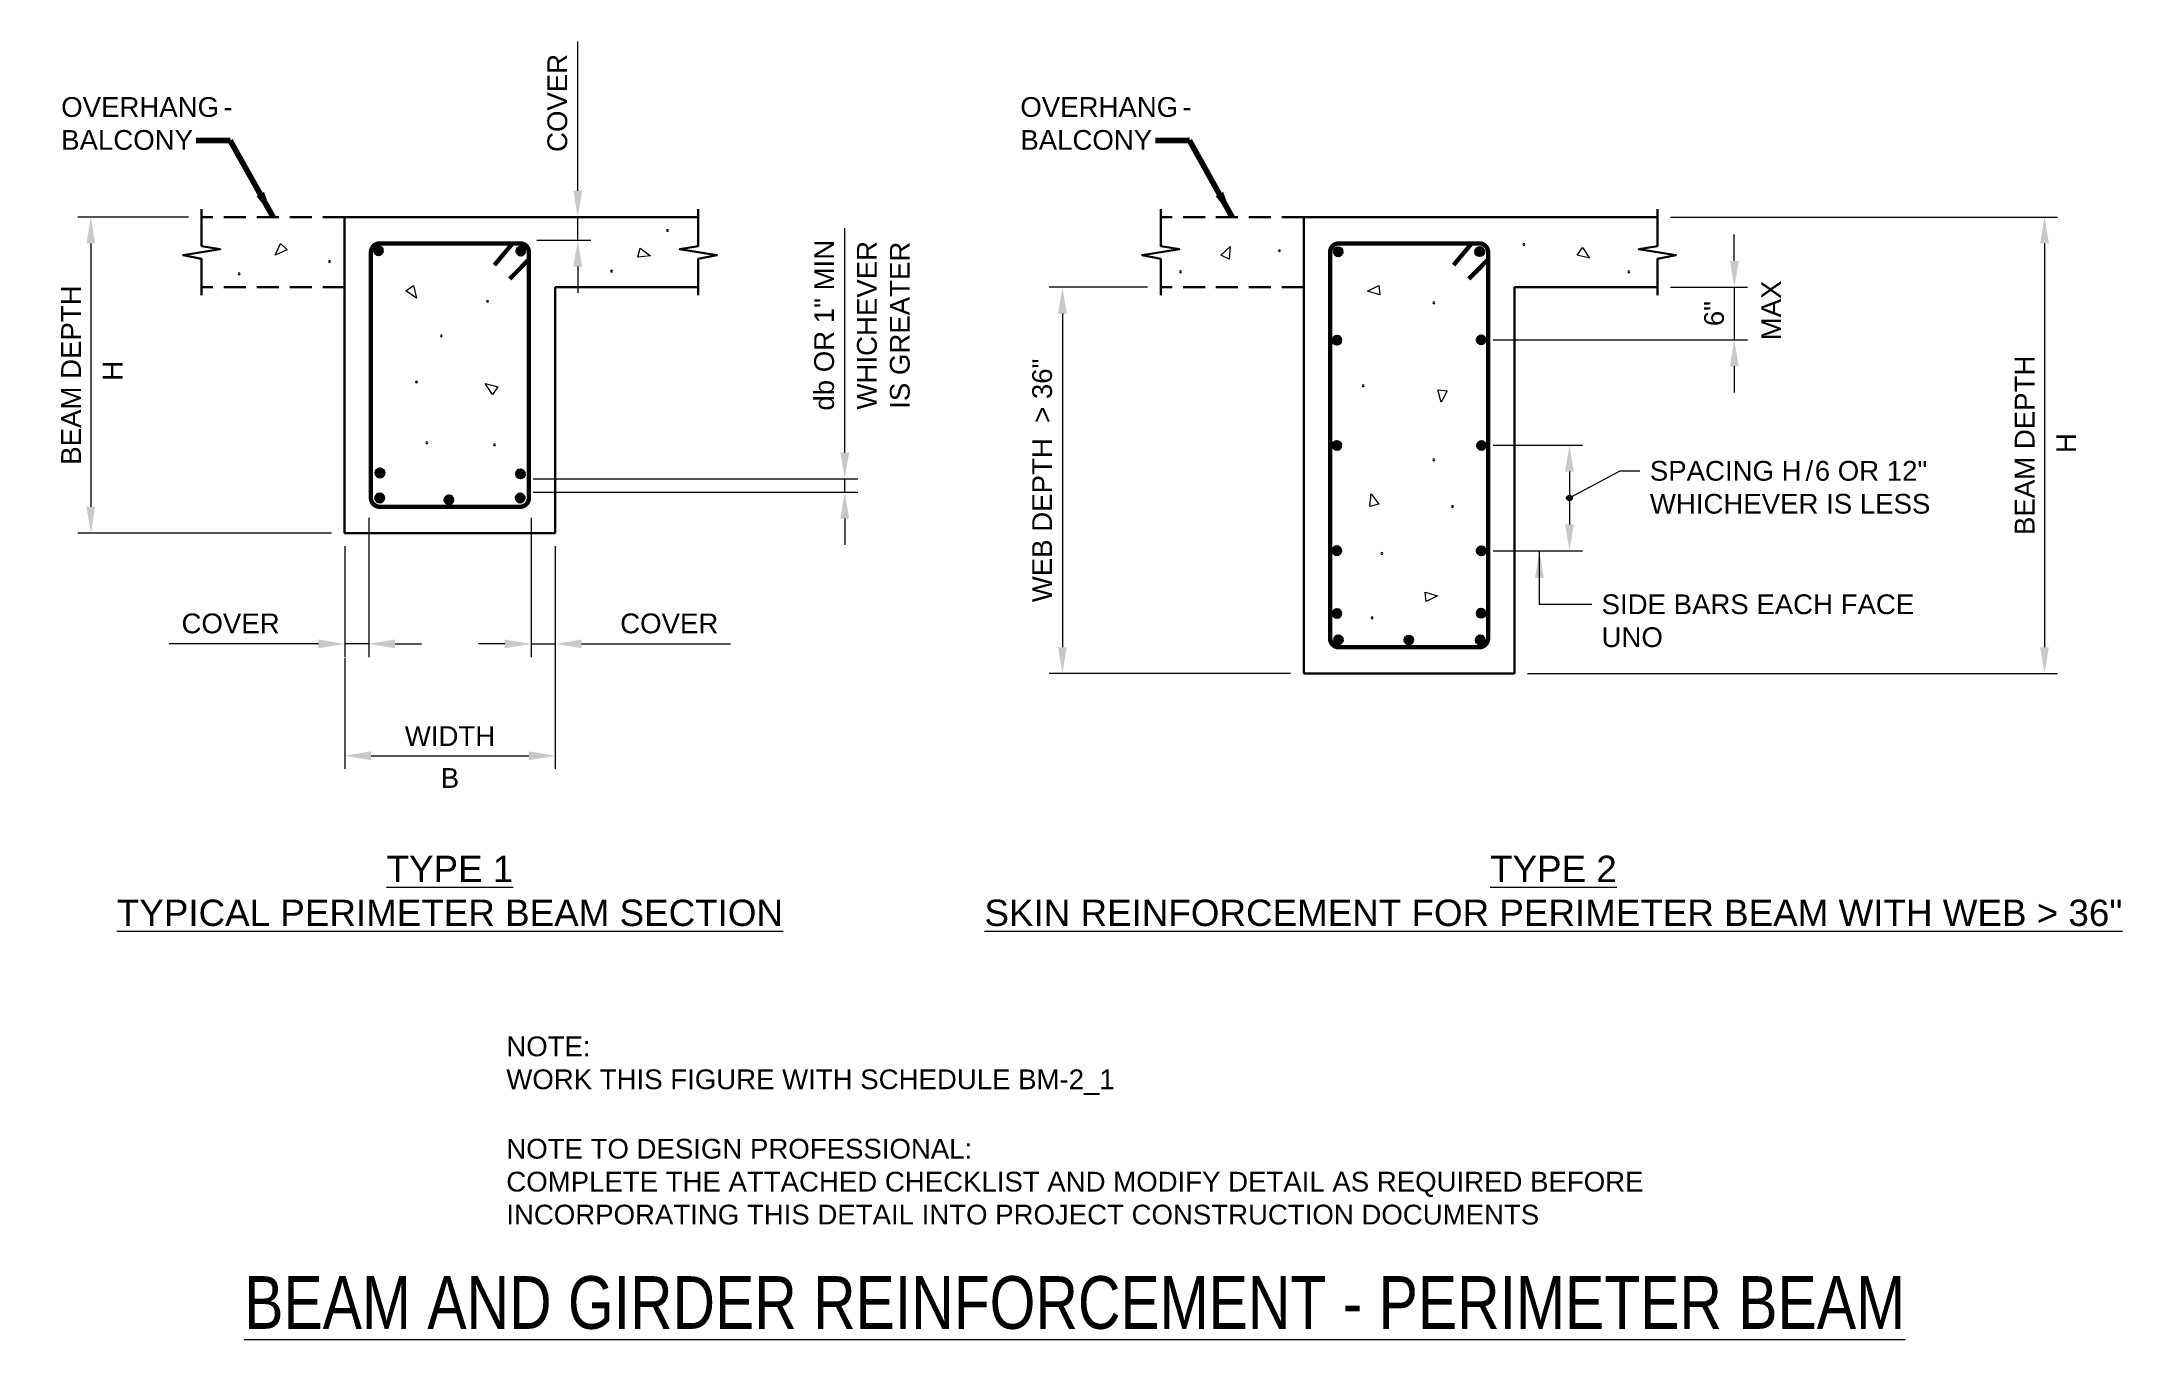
# Model space of a CAD drawing. Header units: inches. Extents: x -1928 to -1810, y 1262 to 1336.
import ezdxf

# ---------------------------------------------------------------- set-up
doc = ezdxf.new("R2010")
doc.units = ezdxf.units.IN
doc.header["$LTSCALE"] = 5
doc.header["$MEASUREMENT"] = 0
doc.linetypes.add('HIDDEN', pattern=[0.375, 0.25, -0.125])
for name, color, linetype, lineweight in [('S-ANNO-DIMS', 1, 'Continuous', 20), ('S-ANNO-TEXT', 7, 'Continuous', 20), ('S-DELT-PATT', 7, 'Continuous', 15), ('S-DETL', 3, 'Continuous', 30)]:
    doc.layers.add(name, color=color, linetype=linetype, lineweight=lineweight)
doc.styles.add('Romans', font='arial.ttf')
doc.dimstyles.get("Standard").update_dxf_attribs({"dimtxt": 0.18, "dimasz": 0.18, "dimexe": 0.18, "dimexo": 0.0625, "dimgap": 0.09, "dimtad": 0, "dimtih": 1, "dimtoh": 1, "dimdec": 4, "dimzin": 0, "dimdsep": 46, "dimtxsty": 'Standard', "dimcen": 0.09, "dimadec": 0, "dimazin": 0, "dimtfac": 1, "dimtdec": 4, "dimtofl": 0, "dimtmove": 0, "dimatfit": 3, "dimfxl": 1, "dimtolj": 1, "dimtzin": 0, "dimarcsym": 0})

# ---------------------------------------------------------------- blocks, each defined once
blk = doc.blocks.new('*D3')
at = {"layer": 'Defpoints', "color": 0, "transparency": 16777216}
for p in [(-1900.36, 1309.73), (-1898.98, 1308.11), (-1900.36, 1301.8)]:
    blk.add_point(p, dxfattribs=at)
at = {"layer": 'S-ANNO-DIMS', "transparency": 16777216}
for p, q in [((-1900.36, 1308.98), (-1900.36, 1301.05)), ((-1898.98, 1307.36), (-1898.98, 1301.05)), ((-1901.86, 1301.8), (-1903.36, 1301.8)), ((-1900.36, 1301.8), (-1898.98, 1301.8)), ((-1897.48, 1301.8), (-1888.99, 1301.8))]:
    blk.add_line(p, q, dxfattribs=at)
for points in [[(-1901.86, 1302.05), (-1901.86, 1301.55), (-1900.36, 1301.8)], [(-1897.48, 1302.05), (-1897.48, 1301.55), (-1898.98, 1301.8)]]:
    blk.add_solid(points, dxfattribs=at)
at = {"layer": 'S-ANNO-DIMS', "transparency": 16777216, "insert": (-1892.49, 1302.96), "char_height": 1.125, "attachment_point": 5, "style": 'Romans'}
blk.add_mtext('\\A1;COVER', dxfattribs=at)
blk = doc.blocks.new('*D4')
at = {"layer": 'Defpoints', "color": 0, "transparency": 16777216}
for p in [(-1909.61, 1309.73), (-1910.98, 1308.11), (-1909.61, 1301.8)]:
    blk.add_point(p, dxfattribs=at)
at = {"layer": 'S-ANNO-DIMS', "transparency": 16777216}
for p, q in [((-1909.61, 1308.98), (-1909.61, 1301.05)), ((-1910.98, 1307.36), (-1910.98, 1301.05)), ((-1912.48, 1301.8), (-1920.97, 1301.8)), ((-1909.61, 1301.8), (-1910.98, 1301.8)), ((-1908.11, 1301.8), (-1906.61, 1301.8))]:
    blk.add_line(p, q, dxfattribs=at)
for points in [[(-1912.48, 1302.05), (-1912.48, 1301.55), (-1910.98, 1301.8)], [(-1908.11, 1302.05), (-1908.11, 1301.55), (-1909.61, 1301.8)]]:
    blk.add_solid(points, dxfattribs=at)
at = {"layer": 'S-ANNO-DIMS', "transparency": 16777216, "insert": (-1917.48, 1302.96), "char_height": 1.125, "attachment_point": 5, "style": 'Romans'}
blk.add_mtext('\\A1;COVER', dxfattribs=at)
blk = doc.blocks.new('*D5')
at = {"layer": 'Defpoints', "color": 0, "transparency": 16777216}
for p in [(-1898.98, 1308.11), (-1910.98, 1301.74), (-1898.98, 1295.43)]:
    blk.add_point(p, dxfattribs=at)
at = {"layer": 'S-ANNO-DIMS', "transparency": 16777216}
for p, q in [((-1898.98, 1307.36), (-1898.98, 1294.68)), ((-1910.98, 1300.99), (-1910.98, 1294.68)), ((-1909.48, 1295.43), (-1900.48, 1295.43))]:
    blk.add_line(p, q, dxfattribs=at)
for points in [[(-1909.48, 1295.68), (-1909.48, 1295.18), (-1910.98, 1295.43)], [(-1900.48, 1295.68), (-1900.48, 1295.18), (-1898.98, 1295.43)]]:
    blk.add_solid(points, dxfattribs=at)
at = {"layer": 'S-ANNO-DIMS', "transparency": 16777216, "insert": (-1904.98, 1296.55), "char_height": 1.125, "attachment_point": 5, "style": 'Romans'}
blk.add_mtext('\\A1;WIDTH', dxfattribs=at)
blk = doc.blocks.new('*D6')
at = {"layer": 'Defpoints', "color": 0, "transparency": 16777216}
for p in [(-1919.13, 1326.11), (-1925.44, 1308.11), (-1910.98, 1308.11)]:
    blk.add_point(p, dxfattribs=at)
at = {"layer": 'S-ANNO-DIMS', "transparency": 16777216}
for p, q in [((-1919.88, 1326.11), (-1926.19, 1326.11)), ((-1925.44, 1324.61), (-1925.44, 1309.61)), ((-1911.73, 1308.11), (-1926.19, 1308.11))]:
    blk.add_line(p, q, dxfattribs=at)
for points in [[(-1925.69, 1324.61), (-1925.19, 1324.61), (-1925.44, 1326.11)], [(-1925.69, 1309.61), (-1925.19, 1309.61), (-1925.44, 1308.11)]]:
    blk.add_solid(points, dxfattribs=at)
at = {"layer": 'S-ANNO-DIMS', "transparency": 16777216, "insert": (-1926.57, 1317.11), "char_height": 1.125, "attachment_point": 5, "rotation": 90, "style": 'Romans'}
blk.add_mtext('\\A1;BEAM DEPTH', dxfattribs=at)
blk = doc.blocks.new('*D7')
at = {"layer": 'Defpoints', "color": 0, "transparency": 16777216}
for p in [(-1901, 1311.21), (-1901, 1310.44), (-1882.49, 1310.44)]:
    blk.add_point(p, dxfattribs=at)
at = {"layer": 'S-ANNO-DIMS', "transparency": 16777216}
for p, q in [((-1882.49, 1312.71), (-1882.49, 1325.47)), ((-1900.25, 1311.21), (-1881.74, 1311.21)), ((-1882.49, 1310.44), (-1882.49, 1311.21)), ((-1900.25, 1310.44), (-1881.74, 1310.44)), ((-1882.49, 1308.94), (-1882.49, 1307.44))]:
    blk.add_line(p, q, dxfattribs=at)
for points in [[(-1882.74, 1312.71), (-1882.24, 1312.71), (-1882.49, 1311.21)], [(-1882.74, 1308.94), (-1882.24, 1308.94), (-1882.49, 1310.44)]]:
    blk.add_solid(points, dxfattribs=at)
at = {"layer": 'S-ANNO-DIMS', "transparency": 16777216, "insert": (-1883.66, 1319.95), "char_height": 1.125, "attachment_point": 5, "rotation": 90, "style": 'Romans'}
blk.add_mtext('\\A1;db OR 1" MIN', dxfattribs=at)
blk = doc.blocks.new('*D8')
at = {"layer": 'Defpoints', "color": 0, "transparency": 16777216}
for p in [(-1897.7, 1326.11), (-1900.79, 1324.79), (-1897.7, 1324.79)]:
    blk.add_point(p, dxfattribs=at)
at = {"layer": 'S-ANNO-DIMS', "transparency": 16777216}
for p, q in [((-1897.7, 1327.61), (-1897.7, 1336.1)), ((-1897.7, 1324.79), (-1897.7, 1326.11)), ((-1900.04, 1324.79), (-1896.95, 1324.79)), ((-1897.7, 1323.29), (-1897.7, 1321.79))]:
    blk.add_line(p, q, dxfattribs=at)
for points in [[(-1897.95, 1327.61), (-1897.45, 1327.61), (-1897.7, 1326.11)], [(-1897.95, 1323.29), (-1897.45, 1323.29), (-1897.7, 1324.79)]]:
    blk.add_solid(points, dxfattribs=at)
at = {"layer": 'S-ANNO-DIMS', "transparency": 16777216, "insert": (-1898.86, 1332.61), "char_height": 1.125, "attachment_point": 5, "rotation": 90, "style": 'Romans'}
blk.add_mtext('\\A1;COVER', dxfattribs=at)
blk = doc.blocks.new('*D0')
at = {"layer": 'Defpoints', "color": 0, "transparency": 16777216}
for p in [(-1864.49, 1322.11), (-1870.09, 1300.11), (-1856.34, 1300.11)]:
    blk.add_point(p, dxfattribs=at)
at = {"layer": 'S-ANNO-DIMS', "transparency": 16777216}
for p, q in [((-1865.24, 1322.11), (-1870.84, 1322.11)), ((-1870.09, 1320.61), (-1870.09, 1301.61)), ((-1857.09, 1300.11), (-1870.84, 1300.11))]:
    blk.add_line(p, q, dxfattribs=at)
for points in [[(-1870.34, 1320.61), (-1869.84, 1320.61), (-1870.09, 1322.11)], [(-1870.34, 1301.61), (-1869.84, 1301.61), (-1870.09, 1300.11)]]:
    blk.add_solid(points, dxfattribs=at)
at = {"layer": 'S-ANNO-DIMS', "transparency": 16777216, "insert": (-1871.24, 1311.11), "char_height": 1.125, "attachment_point": 5, "rotation": 90, "style": 'Romans'}
blk.add_mtext('\\A1;WEB DEPTH  > 36"', dxfattribs=at)
blk = doc.blocks.new('*D1')
at = {"layer": 'Defpoints', "color": 0, "transparency": 16777216}
for p in [(-1836.19, 1326.11), (-1844.34, 1300.11), (-1814.14, 1300.11)]:
    blk.add_point(p, dxfattribs=at)
at = {"layer": 'S-ANNO-DIMS', "transparency": 16777216}
for p, q in [((-1835.44, 1326.11), (-1813.39, 1326.11)), ((-1814.14, 1324.61), (-1814.14, 1301.61)), ((-1843.59, 1300.11), (-1813.39, 1300.11))]:
    blk.add_line(p, q, dxfattribs=at)
for points in [[(-1814.39, 1324.61), (-1813.89, 1324.61), (-1814.14, 1326.11)], [(-1814.39, 1301.61), (-1813.89, 1301.61), (-1814.14, 1300.11)]]:
    blk.add_solid(points, dxfattribs=at)
at = {"layer": 'S-ANNO-DIMS', "transparency": 16777216, "insert": (-1815.27, 1313.11), "char_height": 1.125, "attachment_point": 5, "rotation": 90, "style": 'Romans'}
blk.add_mtext('\\A1;BEAM DEPTH', dxfattribs=at)
blk = doc.blocks.new('*D2')
at = {"layer": 'Defpoints', "color": 0, "transparency": 16777216}
for p in [(-1836.19, 1322.11), (-1846.29, 1319.11), (-1831.81, 1319.11)]:
    blk.add_point(p, dxfattribs=at)
at = {"layer": 'S-ANNO-DIMS', "transparency": 16777216}
for p, q in [((-1831.81, 1323.61), (-1831.81, 1325.11)), ((-1835.44, 1322.11), (-1831.06, 1322.11)), ((-1831.81, 1322.11), (-1831.81, 1319.11)), ((-1845.54, 1319.11), (-1831.06, 1319.11)), ((-1831.81, 1317.61), (-1831.81, 1316.11))]:
    blk.add_line(p, q, dxfattribs=at)
for points in [[(-1832.06, 1323.61), (-1831.56, 1323.61), (-1831.81, 1322.11)], [(-1832.06, 1317.61), (-1831.56, 1317.61), (-1831.81, 1319.11)]]:
    blk.add_solid(points, dxfattribs=at)
at = {"layer": 'S-ANNO-DIMS', "transparency": 16777216, "insert": (-1832.96, 1320.61), "char_height": 1.125, "attachment_point": 5, "rotation": 90, "style": 'Romans'}
blk.add_mtext('\\A1;6"', dxfattribs=at)

msp = doc.modelspace()

# ---------------------------------------------------------------- hatches: boundary and pattern name
at = {"layer": 'S-ANNO-DIMS'}
h = msp.add_hatch(color=256, dxfattribs=at)
h.dxf.hatch_style = 1
edge = h.paths.add_edge_path()
edge.add_arc((-1841.204304, 1310.109685), 0.160677, 0, 360, ccw=False)
at = {"layer": 'S-DETL', "linetype": 'Continuous'}
h = msp.add_hatch(color=256, dxfattribs=at)
h.dxf.hatch_style = 1
h.paths.add_polyline_path([(-1909.30581, 1324.191694, 1), (-1908.80581, 1324.191694, 1)])
h = msp.add_hatch(color=256, dxfattribs=at)
h.dxf.hatch_style = 1
h.paths.add_polyline_path([(-1901.191319, 1324.173689, 1), (-1900.691319, 1324.173689, 1)])
h = msp.add_hatch(color=256, dxfattribs=at)
h.dxf.hatch_style = 1
h.paths.add_polyline_path([(-1854.629689, 1324.134509, 1), (-1854.129689, 1324.134509, 1)])
h = msp.add_hatch(color=256, dxfattribs=at)
h.dxf.hatch_style = 1
h.paths.add_polyline_path([(-1846.568036, 1324.143218, 1), (-1846.068036, 1324.143218, 1)])
h = msp.add_hatch(color=256, dxfattribs=at)
h.dxf.hatch_style = 1
h.paths.add_polyline_path([(-1854.701451, 1319.094516, 1), (-1854.201451, 1319.094516, 1)])
h = msp.add_hatch(color=256, dxfattribs=at)
h.dxf.hatch_style = 1
h.paths.add_polyline_path([(-1846.481884, 1319.114779, 1), (-1845.981884, 1319.114779, 1)])
h = msp.add_hatch(color=256, dxfattribs=at)
h.dxf.hatch_style = 1
h.paths.add_polyline_path([(-1854.702077, 1313.103079, 1), (-1854.202077, 1313.103079, 1)])
h = msp.add_hatch(color=256, dxfattribs=at)
h.dxf.hatch_style = 1
h.paths.add_polyline_path([(-1846.467541, 1313.102759, 1), (-1845.967541, 1313.102759, 1)])
h = msp.add_hatch(color=256, dxfattribs=at)
h.dxf.hatch_style = 1
h.paths.add_polyline_path([(-1909.218099, 1311.530893, 1), (-1908.718099, 1311.530893, 1)])
h = msp.add_hatch(color=256, dxfattribs=at)
h.dxf.hatch_style = 1
h.paths.add_polyline_path([(-1901.219584, 1311.481761, 1), (-1900.719584, 1311.481761, 1)])
h = msp.add_hatch(color=256, dxfattribs=at)
h.dxf.hatch_style = 1
h.paths.add_polyline_path([(-1909.233769, 1310.109685, 1), (-1908.733769, 1310.109685, 1)])
h = msp.add_hatch(color=256, dxfattribs=at)
h.dxf.hatch_style = 1
h.paths.add_polyline_path([(-1905.292049, 1310.003705, 1), (-1904.792049, 1310.003705, 1)])
h = msp.add_hatch(color=256, dxfattribs=at)
h.dxf.hatch_style = 1
h.paths.add_polyline_path([(-1901.233769, 1310.109685, 1), (-1900.733769, 1310.109685, 1)])
h = msp.add_hatch(color=256, dxfattribs=at)
h.dxf.hatch_style = 1
h.paths.add_polyline_path([(-1854.702859, 1307.109889, 1), (-1854.202859, 1307.109889, 1)])
h = msp.add_hatch(color=256, dxfattribs=at)
h.dxf.hatch_style = 1
h.paths.add_polyline_path([(-1846.476412, 1307.100792, 1), (-1845.976412, 1307.100792, 1)])
h = msp.add_hatch(color=256, dxfattribs=at)
h.dxf.hatch_style = 1
h.paths.add_polyline_path([(-1854.700253, 1303.534653, 1), (-1854.200253, 1303.534653, 1)])
h = msp.add_hatch(color=256, dxfattribs=at)
h.dxf.hatch_style = 1
h.paths.add_polyline_path([(-1846.487938, 1303.544741, 1), (-1845.987938, 1303.544741, 1)])
h = msp.add_hatch(color=256, dxfattribs=at)
h.dxf.hatch_style = 1
h.paths.add_polyline_path([(-1854.617559, 1302.031323, 1), (-1854.117559, 1302.031323, 1)])
h = msp.add_hatch(color=256, dxfattribs=at)
h.dxf.hatch_style = 1
h.paths.add_polyline_path([(-1850.605729, 1302.017732, 1), (-1850.105729, 1302.017732, 1)])
h = msp.add_hatch(color=256, dxfattribs=at)
h.dxf.hatch_style = 1
h.paths.add_polyline_path([(-1846.535806, 1302.027985, 1), (-1846.035806, 1302.027985, 1)])

# ---------------------------------------------------------------- linework, layer by layer
at = {"layer": 'S-ANNO-DIMS'}
for p, q in [((-1845.542977, 1313.109685), (-1840.454304, 1313.109685)), ((-1841.204304, 1310.109685), (-1838.310759, 1311.658335)), ((-1841.204304, 1311.609685), (-1841.204304, 1308.609685)), ((-1838.310759, 1311.658335), (-1837.185759, 1311.658335)), ((-1845.542977, 1307.109685), (-1840.454304, 1307.109685))]:
    msp.add_line(p, q, dxfattribs=at)
msp.add_lwpolyline([(-1842.935841, 1307.109685), (-1842.935841, 1304.057704), (-1839.935535, 1304.057704)], dxfattribs=at)
msp.add_circle((-1841.204304, 1310.109685), 0.160677, dxfattribs=at)
for points in [[(-1841.454304, 1311.609685), (-1840.954304, 1311.609685), (-1841.204304, 1313.109685)], [(-1841.454304, 1308.609685), (-1840.954304, 1308.609685), (-1841.204304, 1307.109685)], [(-1843.164423, 1305.557857), (-1842.664423, 1305.557857), (-1842.914423, 1307.057857)]]:
    msp.add_solid(points, dxfattribs=at)
at = {"layer": 'S-DELT-PATT', "flags": 128}
for points in [[(-1892.642648, 1325.348817, 1), (-1892.538968, 1325.348817, 1)], [(-1857.780987, 1324.195064, 1), (-1857.677307, 1324.195064, 1)], [(-1843.852352, 1324.546869, 1), (-1843.748672, 1324.546869, 1)], [(-1911.889007, 1323.581695, 1), (-1911.785327, 1323.581695, 1)], [(-1895.825117, 1323.026313, 1), (-1895.721437, 1323.026313, 1)], [(-1863.412783, 1322.988875, 1), (-1863.309103, 1322.988875, 1)], [(-1837.868567, 1322.988875, 1), (-1837.764887, 1322.988875, 1)], [(-1917.041574, 1322.874846, 1), (-1916.937894, 1322.874846, 1)], [(-1902.89727, 1321.309679, 1), (-1902.79359, 1321.309679, 1)], [(-1848.981307, 1321.229849, 1), (-1848.877627, 1321.229849, 1)], [(-1905.52407, 1319.340599, 1), (-1905.42039, 1319.340599, 1)], [(-1906.938498, 1316.715159, 1), (-1906.834818, 1316.715159, 1)], [(-1853.004018, 1316.505611, 1), (-1852.900338, 1316.505611, 1)], [(-1906.347769, 1313.256767, 1), (-1906.244089, 1313.256767, 1)], [(-1902.493146, 1313.130423, 1), (-1902.389466, 1313.130423, 1)], [(-1848.981307, 1312.28395, 1), (-1848.877627, 1312.28395, 1)], [(-1847.925347, 1309.620282, 1), (-1847.821667, 1309.620282, 1)], [(-1851.948056, 1306.956616, 1), (-1851.844376, 1306.956616, 1)], [(-1852.50118, 1303.287792, 1), (-1852.3975, 1303.287792, 1)]]:
    msp.add_lwpolyline(points, format="xyb", close=True, dxfattribs=at)
for points in [[(-1914.263529, 1324.23607), (-1914.937792, 1323.948419), (-1914.638422, 1324.610963)], [(-1894.141052, 1324.338457), (-1893.554808, 1323.898353), (-1894.278272, 1323.826344)], [(-1861.073736, 1323.936614), (-1860.538518, 1324.437529), (-1860.593231, 1323.712551)], [(-1840.460031, 1324.380656), (-1840.059666, 1323.766587), (-1840.764129, 1323.946359)], [(-1907.058304, 1322.209667), (-1906.892108, 1321.495698), (-1907.4926, 1321.905569)], [(-1852.009306, 1321.682798), (-1852.710719, 1321.895853), (-1852.055514, 1322.210959)], [(-1902.56764, 1316.006959), (-1902.968005, 1316.621028), (-1902.263542, 1316.441255)], [(-1848.178596, 1316.217632), (-1848.510213, 1315.563871), (-1848.706756, 1316.26384)], [(-1852.581318, 1309.619906), (-1852.493299, 1310.34766), (-1852.069205, 1309.757126)], [(-1849.419784, 1304.744641), (-1848.71837, 1304.531586), (-1849.373576, 1304.21648)]]:
    msp.add_lwpolyline(points, close=True, dxfattribs=at)
at = {"layer": 'S-DETL', "linetype": 'HIDDEN'}
for p, q in [((-1910.983769, 1326.109685), (-1919.130529, 1326.109685)), ((-1856.339981, 1326.109685), (-1864.486741, 1326.109685)), ((-1910.983769, 1322.109685), (-1919.130529, 1322.109685)), ((-1856.339981, 1322.109685), (-1864.486741, 1322.109685))]:
    msp.add_line(p, q, dxfattribs=at)
at = {"layer": 'S-DETL', "linetype": 'Continuous'}
for p, q in [((-1910.983769, 1326.109685), (-1910.983769, 1308.109685)), ((-1910.983769, 1326.109685), (-1890.837009, 1326.109685)), ((-1856.339981, 1326.109685), (-1856.339981, 1300.109685)), ((-1856.339981, 1326.109685), (-1836.193221, 1326.109685)), ((-1898.983769, 1322.109685), (-1898.983769, 1308.109685)), ((-1898.983769, 1322.109685), (-1890.837009, 1322.109685)), ((-1844.339981, 1322.109685), (-1844.339981, 1300.109685)), ((-1844.339981, 1322.109685), (-1836.193221, 1322.109685)), ((-1910.983769, 1308.109685), (-1898.983769, 1308.109685)), ((-1856.339981, 1300.109685), (-1844.339981, 1300.109685)), ((-1856.339981, 1300.109685), (-1844.339981, 1300.109685))]:
    msp.add_line(p, q, dxfattribs=at)
at = {"layer": 'S-DETL'}
for p, q in [((-1904.967572, 1309.600356), (-1904.983769, 1309.600356)), ((-1850.323785, 1301.600356), (-1850.339981, 1301.600356))]:
    msp.add_line(p, q, dxfattribs=at)
at = {"layer": 'S-DETL', "linetype": 'Continuous'}
for points in [[(-1919.130529, 1321.66183), (-1919.130529, 1323.723386), (-1920.19002, 1323.941512), (-1918.071038, 1324.277858), (-1919.130529, 1324.45444), (-1919.130529, 1326.55754)], [(-1890.837009, 1321.66183), (-1890.837009, 1323.723386), (-1889.777518, 1323.941512), (-1891.896499, 1324.277858), (-1890.837009, 1324.45444), (-1890.837009, 1326.55754)], [(-1864.486741, 1321.66183), (-1864.486741, 1323.723386), (-1865.546232, 1323.941512), (-1863.42725, 1324.277858), (-1864.486741, 1324.45444), (-1864.486741, 1326.55754)], [(-1836.193221, 1321.66183), (-1836.193221, 1323.723386), (-1835.13373, 1323.941512), (-1837.252712, 1324.277858), (-1836.193221, 1324.45444), (-1836.193221, 1326.55754)]]:
    msp.add_lwpolyline(points, dxfattribs=at)
at = {"layer": 'S-DETL', "const_width": 0.25}
for points in [[(-1908.983769, 1309.609685, -0.4142135624), (-1909.483769, 1310.109685), (-1909.483769, 1324.109685, -0.4142135624), (-1908.983769, 1324.609685), (-1908.805018, 1324.609685), (-1901.16252, 1324.609685), (-1900.983769, 1324.609685, -0.4142135624), (-1900.483769, 1324.109685), (-1900.483769, 1310.109685, -0.4142135624), (-1900.983769, 1309.609685)], [(-1854.339981, 1301.609685, -0.4142135624), (-1854.839981, 1302.109685), (-1854.839981, 1324.109685, -0.4142135624), (-1854.339981, 1324.609685), (-1854.16123, 1324.609685), (-1846.518732, 1324.609685), (-1846.339981, 1324.609685, -0.4142135624), (-1845.839981, 1324.109685), (-1845.839981, 1302.109685, -0.4142135624), (-1846.339981, 1301.609685)]]:
    msp.add_lwpolyline(points, format="xyb", close=True, dxfattribs=at)
for points in [[(-1901.401348, 1324.625498), (-1902.448678, 1323.372872)], [(-1846.75756, 1324.625498), (-1847.80489, 1323.372872)], [(-1900.434304, 1323.746517), (-1901.581545, 1322.584704)], [(-1845.790517, 1323.746517), (-1846.937757, 1322.584704)]]:
    msp.add_lwpolyline(points, dxfattribs=at)
at = {"layer": 'S-DETL', "linetype": 'Continuous'}
for centre in [(-1909.05581, 1324.191694), (-1900.941319, 1324.173689), (-1854.379689, 1324.134509), (-1846.318036, 1324.143218), (-1854.451451, 1319.094516), (-1846.231884, 1319.114779), (-1854.452077, 1313.103079), (-1846.217541, 1313.102759), (-1908.968099, 1311.530893), (-1900.969584, 1311.481761), (-1908.983769, 1310.109685), (-1905.042049, 1310.003705), (-1900.983769, 1310.109685), (-1854.452859, 1307.109889), (-1846.226412, 1307.100792), (-1854.450253, 1303.534653), (-1846.237938, 1303.544741), (-1854.367559, 1302.031323), (-1850.355729, 1302.017732), (-1846.285806, 1302.027985)]:
    msp.add_circle(centre, 0.25, dxfattribs=at)

# ---------------------------------------------------------------- texts
at = {"layer": 'S-ANNO-DIMS', "char_height": 1.125, "rotation": 90, "style": 'Romans'}
for s, insert, attachment_point in [('\\A1;\\pxqc;WHICHEVER\\PIS GREATER', (-1881.792532, 1319.946834), 2), ('\\A1;MAX', (-1829.717824, 1320.791651), 5), ('\\A1;H', (-1924.197234, 1317.351731), 5), ('\\A1;H', (-1812.904365, 1313.234443), 5)]:
    msp.add_mtext(s, dxfattribs=dict(at, insert=insert, attachment_point=attachment_point))
at = {"layer": 'S-ANNO-DIMS', "char_height": 1.125, "width": 37.59807605, "attachment_point": 3, "style": 'Romans'}
for s, insert in [('\\A1;\\pxql;SPACING {\\T1.2;H/}6 OR 12" \\PWHICHEVER IS LESS', (-1799.025182, 1312.220835)), ('\\A1;\\pxql;SIDE BARS EACH FACE\\PUNO', (-1801.774959, 1304.620204))]:
    msp.add_mtext(s, dxfattribs=dict(at, insert=insert))
at = {"layer": 'S-ANNO-DIMS', "insert": (-1904.983769, 1294.163857), "char_height": 1.125, "attachment_point": 5, "style": 'Romans'}
msp.add_mtext('\\A1;B', dxfattribs=at)
at = {"layer": 'S-ANNO-TEXT', "style": 'Romans'}
for s, insert, char_height, attachment_point in [('\\A1;OVERHAN{\\T1.2;G}-\\PBALCONY', (-1927.130792, 1332.939893), 1.125, 1), ('\\A1;OVERHAN{\\T1.2;G}-\\PBALCONY', (-1872.487004, 1332.939893), 1.125, 1), ('\\pxql;NOTE:\\PWORK THIS FIGURE WITH SCHEDULE BM-2_1', (-1901.771202, 1279.441724), 1.125, 1), ('NOTE TO DESIGN PROFESSIONAL: \\PCOMPLETE THE ATTACHED CHECKLIST AND MODIFY DETAIL AS REQUIRED BEFORE \\PINCORPORATING THIS DETAIL INTO PROJECT CONSTRUCTION DOCUMENTS', (-1901.771202, 1273.612256), 1.125, 1), ('{\\W0.8;\\LBEAM AND GIRDER REINFORCEMENT - PERIMETER BEAM}', (-1869.393687, 1265.792508), 3, 2)]:
    msp.add_mtext(s, dxfattribs=dict(at, insert=insert, char_height=char_height, attachment_point=attachment_point))
at = {"layer": 'S-ANNO-TEXT', "linetype": 'Continuous', "char_height": 1.5, "attachment_point": 2, "style": 'Romans'}
for s, insert in [('\\A1;\\pxa0.66667,qc;{\\LTYPE 2\\P\\pa0.25;SKIN REINFORCEMENT FOR PERIMETER BEAM WITH WEB > 36"}', (-1842.11679, 1289.736642)), ('\\A1;\\pxa0.66667,qc;{\\LTYPE 1\\P\\pa0.25;TYPICAL PERIMETER BEAM SECTION}', (-1904.983769, 1289.736642))]:
    msp.add_mtext(s, dxfattribs=dict(at, insert=insert))

# ---------------------------------------------------------------- dimensions: what is measured, and where the dimension line sits
at = {"layer": 'S-ANNO-DIMS'}
for base, p1, p2, angle, text, picture, middle in [((-1897.696457, 1324.787288), (-1897.696457, 1326.109685), (-1900.791445, 1324.787288), 270, 'COVER', '*D8', (-1897.696457, 1332.605038)), ((-1925.442524, 1308.109685), (-1919.130529, 1326.109685), (-1910.983769, 1308.109685), 270, 'BEAM DEPTH', '*D6', (-1925.442524, 1317.109685)), ((-1882.492532, 1310.444505), (-1900.999438, 1311.209539), (-1900.999438, 1310.444505), 270, 'db OR 1" MIN', '*D7', (-1882.492532, 1319.946834)), ((-1814.143129, 1300.109685), (-1836.193221, 1326.109685), (-1844.339981, 1300.109685), 270, 'BEAM DEPTH', '*D1', (-1814.143129, 1313.109685)), ((-1831.808275, 1319.109685), (-1836.193221, 1322.109685), (-1846.292977, 1319.109685), 270, '6"', '*D2', (-1831.808275, 1320.609685)), ((-1870.090451, 1300.109685), (-1864.486741, 1322.109685), (-1856.339981, 1300.109685), 270, 'WEB DEPTH  > 36"', '*D0', (-1870.090451, 1311.109685)), ((-1900.358769, 1301.79769), (-1898.983769, 1308.109685), (-1900.358769, 1309.734685), 180, 'COVER', '*D3', (-1892.488032, 1301.79769))]:
    dim = msp.add_linear_dim(base=base, p1=p1, p2=p2, angle=angle, text=text, dimstyle='Standard', override={"dimscale": 12, "dimtxt": 0.09375, "dimasz": 0.125, "dimexe": 0.0625, "dimgap": 0.0625, "dimtih": 0, "dimtoh": 0, "dimdec": 5, "dimrnd": 0.03125, "dimzin": 7, "dimlunit": 4, "dimtxsty": 'Romans', "dimcen": 0.125, "dimclrd": 256, "dimclre": 256, "dimclrt": 256, "dimadec": 4, "dimtdec": 5, "dimtofl": 1, "dimtvp": 1, "dimfrac": 2, "dimtzin": 3, "dimlwd": 65535, "dimlwe": 65535}, dxfattribs=at)
    dim.commit()
    dim.dimension.update_dxf_attribs({"geometry": picture, "text_midpoint": middle, "dimtype": 128})
for base, p1, p2, text, picture, middle in [((-1909.608769, 1301.79769), (-1910.983769, 1308.109685), (-1909.608769, 1309.734685), 'COVER', '*D4', (-1917.479505, 1301.79769)), ((-1898.983769, 1295.426357), (-1910.983769, 1301.738353), (-1898.983769, 1308.109685), 'WIDTH', '*D5', (-1904.983769, 1295.426357))]:
    dim = msp.add_linear_dim(base=base, p1=p1, p2=p2, text=text, dimstyle='Standard', override={"dimscale": 12, "dimtxt": 0.09375, "dimasz": 0.125, "dimexe": 0.0625, "dimgap": 0.0625, "dimtih": 0, "dimtoh": 0, "dimdec": 5, "dimrnd": 0.03125, "dimzin": 7, "dimlunit": 4, "dimtxsty": 'Romans', "dimcen": 0.125, "dimclrd": 256, "dimclre": 256, "dimclrt": 256, "dimadec": 4, "dimtdec": 5, "dimtofl": 1, "dimtvp": 1, "dimfrac": 2, "dimtzin": 3, "dimlwd": 65535, "dimlwe": 65535}, dxfattribs=at)
    dim.commit()
    dim.dimension.update_dxf_attribs({"geometry": picture, "text_midpoint": middle, "dimtype": 128})

# ---------------------------------------------------------------- leaders
at = {"layer": 'S-ANNO-TEXT'}
for points in [[(-1915.057149, 1326.109685), (-1917.49661, 1330.475838), (-1919.43411, 1330.475838)], [(-1860.413361, 1326.109685), (-1862.852822, 1330.475838), (-1864.790322, 1330.475838)]]:
    msp.add_leader(points, dimstyle='Standard', override={"dimscale": 12, "dimtxt": 0.09375, "dimasz": 0.125, "dimexe": 0.0625, "dimgap": 0.0625, "dimtih": 0, "dimtoh": 0, "dimdec": 5, "dimrnd": 0.03125, "dimzin": 7, "dimlunit": 4, "dimtxsty": 'Romans', "dimcen": 0.125, "dimclrd": 256, "dimclre": 256, "dimclrt": 256, "dimadec": 4, "dimtdec": 5, "dimtofl": 1, "dimtvp": 1, "dimfrac": 2, "dimtzin": 3, "dimlwd": 65535, "dimlwe": 65535}, dxfattribs=at)

doc.saveas('drawing.dxf')
